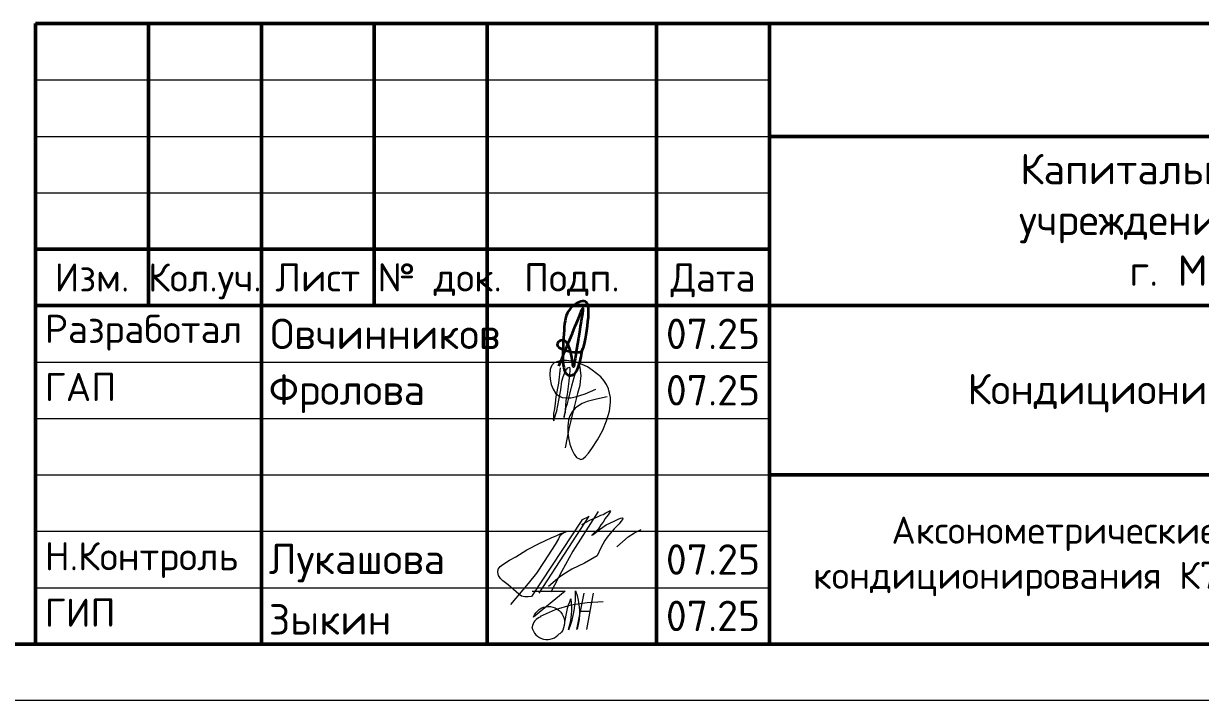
# Model space of a CAD drawing. Header units: millimetres. Extents: x -88595 to 880822, y -1054509 to -148035.
# Drawn here: x 383860 to 394283, y -336734 to -330734 of the extents above; entities that cross this region are included whole.
import ezdxf
from ezdxf.enums import TextEntityAlignment as Align

# ---------------------------------------------------------------- set-up
doc = ezdxf.new("R2010")
doc.units = ezdxf.units.MM
for name, color, linetype, lineweight in [('PDF _Геометрия', 7, 'Continuous', 9), ('Основная надпись', 7, 'Continuous', 30), ('ОФ_рамка', 7, 'Continuous', 50), ('Подпись', 150, 'Continuous', 35)]:
    doc.layers.add(name, color=color, linetype=linetype, lineweight=lineweight)
doc.styles.add('PDF ISOCPEUR', font='isocpeur.ttf')

msp = doc.modelspace()

# ---------------------------------------------------------------- linework, layer by layer
at = {"layer": 'PDF _Геометрия', "color": 152, "lineweight": 18, "true_color": 0x0060c2}
for points in [[(389028, -334043), (388935, -334064), (388851, -334085), (388808, -334102), (388774, -334123), (388745, -334144), (388719, -334174), (388698, -334212), (388685, -334250), (388681, -334301), (388681, -334356), (388685, -334407), (388698, -334462), (388715, -334508), (388736, -334551), (388757, -334580), (388783, -334593), (388796, -334597), (388812, -334593), (388838, -334572), (388863, -334542), (388893, -334500), (388944, -334424), (388990, -334339), (389024, -334254), (389050, -334170), (389058, -334089), (389058, -334047), (389050, -334009), (389041, -333971), (389024, -333932), (388999, -333899), (388973, -333865), (388935, -333835), (388897, -333805), (388855, -333776), (388808, -333755), (388757, -333738), (388711, -333725), (388669, -333721), (388626, -333721), (388592, -333729), (388558, -333742), (388537, -333767), (388525, -333801), (388520, -333844), (388525, -333886), (388533, -333932), (388550, -333975), (388571, -334009), (388601, -334034), (388630, -334047), (388669, -334051), (388707, -334051), (388749, -334043), (388834, -334017), (388927, -333975)], [(388613, -333784), (388597, -333920), (388575, -334043), (388567, -334098), (388563, -334148), (388554, -334191), (388554, -334220), (388550, -334241), (388554, -334254), (388558, -334250), (388563, -334233), (388571, -334203), (388584, -334165), (388601, -334072), (388618, -333979), (388626, -333903), (388639, -333865), (388656, -333822), (388669, -333801), (388681, -333784), (388694, -333780), (388698, -333793), (388698, -333814), (388694, -333839), (388690, -333903), (388673, -334021), (388664, -334076), (388660, -334123), (388656, -334161), (388652, -334195), (388647, -334216), (388647, -334225), (388647, -334220), (388652, -334203), (388660, -334178), (388664, -334144), (388677, -334102), (388690, -334055), (388715, -333945), (388749, -333827), (388757, -333801), (388766, -333780), (388774, -333767), (388783, -333767), (388787, -333780), (388791, -333805), (388796, -333856), (388791, -333903), (388787, -333941), (388766, -334013), (388728, -334165), (388690, -334326), (388656, -334495)]]:
    msp.add_lwpolyline(points, dxfattribs=at)
at = {"layer": 'PDF _Геометрия', "color": 152, "lineweight": 13, "true_color": 0x0060c2}
for points in [[(388804, -335173), (388876, -335135), (388944, -335105), (388973, -335092), (388994, -335084), (389016, -335071), (389041, -335059), (389050, -335054), (389058, -335054), (389054, -335063), (389050, -335071), (389037, -335088), (389011, -335122), (388994, -335152), (388973, -335177), (388952, -335211), (388914, -335249), (388897, -335266), (388893, -335270), (388897, -335266), (388906, -335262), (388927, -335245), (388961, -335219), (389020, -335177), (389092, -335143), (389126, -335126), (389147, -335118), (389164, -335114), (389168, -335118), (389164, -335130), (389151, -335147), (389134, -335169), (389092, -335211), (389054, -335253), (389028, -335287), (389007, -335317), (388973, -335380), (388939, -335452), (388829, -335516), (388715, -335571), (388660, -335605), (388609, -335638), (388508, -335723)], [(388948, -335059), (388724, -335410), (388626, -335588), (388529, -335774)], [(388804, -335135), (388359, -335812), (388330, -335816), (388300, -335816), (388271, -335808), (388245, -335791), (388152, -335710), (388105, -335672), (388084, -335651), (388067, -335626), (388059, -335596), (388063, -335571), (388080, -335545), (388105, -335528), (388165, -335490), (388220, -335461), (388317, -335397), (388427, -335342), (388482, -335317), (388533, -335291), (388584, -335270), (388618, -335253), (388656, -335241), (388669, -335236), (388664, -335236), (388652, -335245), (388635, -335253), (388609, -335274), (388597, -335300), (388567, -335351), (388537, -335401), (388470, -335503), (388402, -335605), (388330, -335698), (388173, -335884)], [(388867, -335101), (388423, -335782)], [(388863, -335105), (388800, -335135)], [(389113, -335372), (389215, -335283), (389270, -335249), (389329, -335219)], [(388821, -335782), (388757, -336104)], [(388906, -335782), (388846, -336104)], [(388994, -335859), (388851, -335867), (388707, -335888), (388567, -335931), (388436, -335990)], [(388707, -335833), (388707, -335833)], [(388791, -335943), (388876, -335943)]]:
    msp.add_lwpolyline(points, dxfattribs=at)
for points in [[(388364, -335765), (388656, -335765), (388376, -335994, -1.253674), (388609, -336144)], [(388689, -336106, 0.109847), (388748, -335761, -0.158419), (388763, -336102)]]:
    msp.add_lwpolyline(points, format="xyb", dxfattribs=at)
for centre, radius, start, end in [((389551, -336161), 908, 158.7554, 174.2341), ((388074, -335916), 641, 342.8262, 7.481), ((388476, -336098), 112, 108.759, 173.4207), ((388497, -336055), 138, 191.5355, 322.3496)]:
    msp.add_arc(centre, radius, start, end, dxfattribs=at)
at = {"layer": 'Основная надпись', "lineweight": 50}
msp.add_line((362966, -336234), (402466, -336234), dxfattribs=at)
at = {"layer": 'Основная надпись', "lineweight": 20}
msp.add_line((402966, -336734), (360966, -336734), dxfattribs=at)
at = {"layer": 'ОФ_рамка', "ltscale": 100, "transparency": 33554636}
for p, q in [((383966, -330734), (402466, -330734)), ((383966, -336234), (383966, -330734)), ((384966, -330734), (384966, -333234)), ((385966, -330734), (385966, -336234)), ((386966, -330734), (386966, -333234)), ((387966, -330734), (387966, -336234)), ((389466, -330734), (389466, -336234)), ((390466, -336234), (390466, -330735)), ((390466, -331734), (402466, -331734)), ((383966, -332734), (390466, -332734)), ((383966, -333234), (402466, -333234)), ((390466, -334734), (402466, -334734)), ((383966, -336234), (402466, -336234))]:
    msp.add_line(p, q, dxfattribs=at)
at = {"layer": 'ОФ_рамка', "lineweight": 15, "ltscale": 100, "transparency": 33554636}
for p, q in [((383966, -331234), (390466, -331234)), ((383966, -331734), (390466, -331734)), ((383966, -332234), (390466, -332234)), ((383966, -333734), (390466, -333734)), ((383966, -334234), (390466, -334234)), ((383966, -334734), (390466, -334734)), ((383966, -335234), (390466, -335234)), ((383966, -335734), (390466, -335734))]:
    msp.add_line(p, q, dxfattribs=at)
at = {"layer": 'Подпись', "transparency": 33554636}
msp.add_open_spline([(388600, -333769), (388744, -333424), (388816, -333240), (388820, -333240), (388729, -333803), (388732, -333788), (388682, -333481), (388516, -333603), (388798, -333666), (388823, -333619), (388889, -333208), (388807, -333177), (388663, -333271), (388644, -333459), (388625, -333800), (388694, -333882), (388782, -333822), (388810, -333615)], degree=3, dxfattribs=at)

# ---------------------------------------------------------------- texts
at = {"layer": 'ОФ_рамка', "color": 7, "linetype": 'Continuous', "transparency": 33554687, "style": 'PDF ISOCPEUR'}
for s, p in [('Изм.', (384466, -332984)), ('Кол.уч.', (385466, -332984)), ('Лист', (386466, -332984)), (' № док.', (387466, -332984)), ('Подп.', (388716, -332984)), ('Дата', (389966, -332984))]:
    msp.add_text(s, height=250, dxfattribs=at).set_placement(p, align=Align.MIDDLE_CENTER)
at = {"layer": 'ОФ_рамка', "color": 7, "transparency": 33554687, "style": 'PDF ISOCPEUR'}
for s, p in [('Разработал', (384048, -333565)), ('ГАП', (384048, -334080)), ('Н.Контроль', (384048, -335580)), ('ГИП', (384048, -336080))]:
    msp.add_text(s, height=250, dxfattribs=at).set_placement(p)
at = {"layer": 'ОФ_рамка', "lineweight": 15, "ltscale": 100, "transparency": 33554636, "attachment_point": 5, "style": 'PDF ISOCPEUR'}
for s, insert, char_height, width in [('\\pxqc;Капитальный ремонт общеобразовательного\\Pучреждения (ГБОУ Школа № 1210) по адресу: \\Pг. Москва, ул. Живописная, д. 32', (396466, -332510), 270, 9013.53), ('Кондиционирование', (393966, -334010), 270, 9013.53), ('Аксонометрические схемы систем кондиционирования К7, К7рез., К2, К3, К1', (394066, -335457), 240, 7000)]:
    msp.add_mtext(s, dxfattribs=dict(at, insert=insert, char_height=char_height, width=width))
at = {"layer": 'ОФ_рамка', "color": 7, "linetype": 'Continuous', "transparency": 33554687, "char_height": 270, "style": 'PDF ISOCPEUR'}
for s, insert, width, attachment_point in [('Овчинников', (386046, -333484), 2000, 4), ('07.25', (389966, -333484), 1000, 5), ('Фролова', (386032, -334015), 2000, 4), ('07.25', (389966, -333984), 1000, 5), ('Лукашова', (386032, -335515), 2000, 4), ('07.25', (389966, -335484), 1000, 5), ('Зыкин', (386032, -336015), 2000, 4), ('07.25', (389966, -335984), 1000, 5)]:
    msp.add_mtext(s, dxfattribs=dict(at, insert=insert, width=width, attachment_point=attachment_point))

doc.saveas('drawing.dxf')
